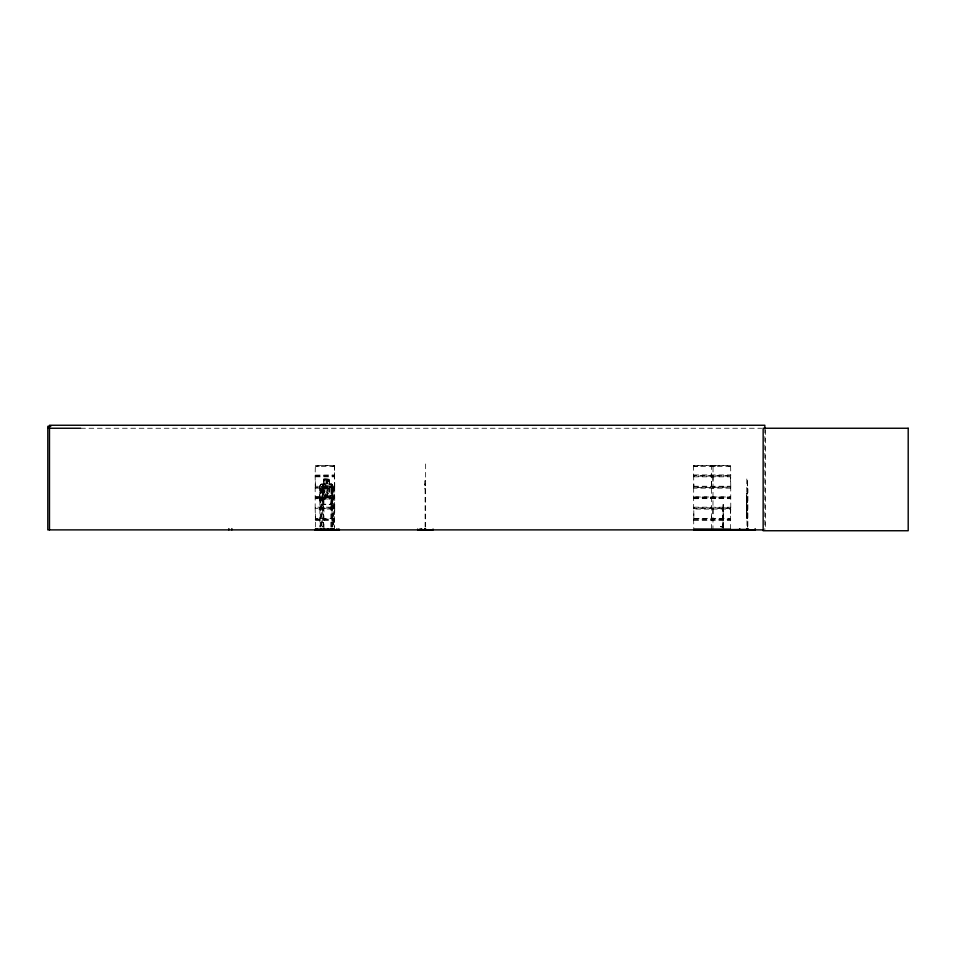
<?xml version="1.0" encoding="UTF-8"?>
<svg xmlns="http://www.w3.org/2000/svg" width="956" height="956" viewBox="0 0 956 956"><rect width="100%" height="100%" fill="white"/><g stroke="black" fill="none" stroke-linecap="round" stroke-linejoin="round"><path stroke-width="0.72" stroke-dasharray="4.78 3.58" d="M315.372 513.79L315.372 529.218M315.372 481.537L315.181 486.951L334.672 486.903M693.817 513.79L693.817 518.606M693.65 465.56L693.626 475.634L730.838 475.885L693.662 476.172L693.805 486.413L693.817 481.537M711.467 529.218L711.467 513.79M711.443 518.487L711.467 481.537M712.961 513.79L713.033 465.847M712.961 481.537L712.961 476.781M722.76 526.708L720.501 526.625M723.071 528.333L723.047 504.386L723.238 526.875M723.286 528.333L723.035 509.787M730.599 513.79L730.79 507.875L693.65 507.827L693.686 487.536L730.814 487.094M730.599 481.537L730.731 476.231M721.194 526.314L722.712 526.923M721.649 526.852L722.115 526.947M746.552 511.221L746.54 511.819L746.791 498.124L746.457 500.466M746.54 500.466L746.54 499.869L746.457 511.221M746.624 518.463L746.481 499.928M722.76 526.601L722.091 526.672M746.481 513.42L746.791 518.463L746.66 498.124M746.528 500L746.624 498.124M723.047 504.445L723.286 506.094L723.262 504.386M315.169 486.998L315.181 507.875L334.731 508.078M712.985 509.082L712.961 529.218M730.778 507.827L730.731 487.536M730.623 488.146L693.817 488.146M730.599 529.218L730.623 509.082L693.805 509.082L693.805 518.487L730.611 518.546M334.755 487.249L334.516 465.441M693.65 487.5L693.805 486.413M721.971 526.314L722.342 526.947M722.103 526.852L721.756 526.864M722.162 527.007L722.652 526.421M334.54 486.305L315.361 486.245L315.133 475.885L315.337 465.441L334.684 465.5L315.396 465.464M315.349 475.108L334.54 474.941L334.66 465.524M334.743 508.234L334.516 529.218M693.65 497.586L730.623 497.622M693.65 465.5L730.683 465.441M331.672 504.206L332.831 499.331L332.831 485.875L331.672 484.19M331.756 504.374L333.07 499.355L331.875 504.374L321.073 504.374L319.674 499.355L321.168 504.374M330.537 504.206L331.863 499.331L331.995 485.827L332.067 526.959M330.645 504.374L331.899 499.355M693.781 518.833L730.731 519.096M315.169 507.923L315.361 518.487L334.54 518.487L334.54 509.082L315.349 508.962M334.708 487.393L334.72 507.923M693.614 487.046L730.826 487.046M315.169 475.682L334.672 475.598M693.662 475.598L693.65 476.184M693.626 507.875L693.817 509.07M334.624 487.596L315.241 487.536M711.443 486.245L711.431 465.859M331.099 495.292L329.366 499.331L323.881 499.331L321.849 495.292L321.849 485.875L323.881 484.19L323.845 478.98M693.65 519.144L693.817 529.218M315.205 519.144L334.648 519.096M730.731 508.473L693.686 508.473M332.079 466.42L333.764 466.42M332.079 498.662L333.764 498.662M710.535 466.42L712.208 466.42M710.535 498.662L712.208 498.662M728.173 466.42L729.858 466.42M728.173 498.662L729.858 498.662M327.681 499.331L329.724 495.292L329.724 485.875L330.645 485.768L328.625 491.659C333.333 498.255 329.462 500.789 327.932 492.734C327.585 499.343 321.861 499.63 327.203 491.623C322.734 485.421 326.39 482.768 327.884 490.488L329.7 485.911L327.681 484.19L327.681 479.147M322.566 499.355L323.761 504.374L322.566 499.355L322.566 485.827L323.785 484.023M323.845 484.19L322.805 485.899L322.805 499.331M316.269 466.42L319.244 466.42M316.269 498.662L319.244 498.662M694.713 466.42L697.689 466.42M712.363 466.42L715.339 466.42M694.713 498.662L697.689 498.662M712.363 498.662L715.339 498.662M319.77 499.355L319.674 485.803L321.108 484.023L326.151 484.023M319.806 485.875L321.204 484.023M321.264 484.19L319.901 485.875L319.901 526.959M315.337 497.682L334.743 497.431L315.337 497.228L315.337 498.1M315.372 497.598L334.552 497.646M334.492 466.432L315.396 466.432M315.372 496.977L334.516 496.977L315.42 496.977M334.492 498.674L315.42 498.662M712.937 466.397L712.937 465.464M693.865 496.977L730.599 496.977L693.841 497L693.841 498.674L730.587 498.638M730.587 466.432L693.817 466.42L693.841 465.464L730.635 465.476L730.778 475.586M712.937 498.638L712.937 497M334.684 498.04L315.229 498.016M80.651 428.252L761.657 428.252M693.805 474.941L730.623 474.941M315.241 476.231L334.672 476.172M315.361 476.829L334.54 476.829L334.54 486.245M693.805 476.829L730.623 476.829L730.778 486.903M746.815 478.98L746.983 526.959M323.881 479.147L329.497 479.147M425.647 480.784L424.787 480.784L424.787 488.91L425.647 488.886M327.824 484.023L331.851 484.023L333.07 485.803L332.951 526.959M424.787 483.975L425.647 483.975M321.168 484.19L331.804 484.19M424.787 484.788L425.647 484.788M424.787 484.847L425.647 484.847M322.566 485.827L323.821 485.911L325.972 490.488C327.645 482.959 332.079 485.158 326.773 491.623C332.413 498.518 327.526 500.597 325.9 492.734C324.18 500.597 319.495 498.506 325.088 491.659L322.507 485.863L322.626 526.959M424.787 485.66L425.647 485.66M693.805 486.245L730.623 486.245M315.372 488.146L334.54 488.146L334.54 507.182L315.361 507.182M319.901 488.886L321.347 488.886L321.347 526.959M322.626 488.886L323.965 488.886M330.943 488.886L333.345 488.886L333.345 526.959M746.983 488.886L747.927 488.886L747.843 529.887M323.881 495.292L329.366 495.292L329.366 485.875L323.881 485.875L323.965 529.887M693.781 498.052L730.635 498.052M321.168 504.206L331.804 504.206M693.805 507.182L730.623 507.242M334.672 508.425L315.181 508.329M723.071 509.787L723.286 515.165M315.217 519.729L334.672 519.729M693.65 519.682L730.754 519.729M315.361 520.387L334.54 520.387L334.54 526.875M693.805 520.387L730.623 520.387M720.501 526.78L722.915 526.672M330.597 484.023L331.995 485.827M330.537 484.19L331.863 485.899M331.72 484.023L332.951 485.875M326.139 499.331L324.407 495.292L324.407 485.875L326.139 484.19L326.032 478.98M722.915 526.517L723.023 515.165M765.421 429.722L765.421 529.887M764.836 428.252L764.836 529.887M747.508 488.886L747.508 529.887M747.389 526.959L747.353 478.98L747.186 504.374M425.647 463.983L425.647 526.935M425.097 488.886L425.121 526.935M332.389 488.886L332.389 526.959M331.266 488.886L331.266 529.887M330.943 526.959L331.099 485.875L329.366 484.19L329.485 478.98M329.605 484.023L329.605 478.98L323.749 478.98L323.749 484.023M327.824 478.98L327.789 484.19M327.681 485.875L327.681 495.292M327.012 479.996L327.012 481.669M326.713 479.996L326.713 481.669M326.259 479.147L326.259 484.19M326.139 485.875L326.139 495.292M323.976 479.147L323.976 484.19M323.582 488.886L323.582 526.959M323.02 488.886L323.02 526.959M321.025 488.886L321.025 526.959M320.224 488.886L320.224 526.959M746.779 509.381L746.755 513.42L746.755 509.381M746.708 498.291L746.672 499.964L746.528 493.081L746.791 498.291M328.792 479.996L324.562 479.996L324.562 481.669L328.792 481.669L328.792 479.996"/><path stroke-width="1.43" d="M739.872 529.851L739.98 529.038M755.24 529.851L755.348 529.038M748.966 529.433L721.266 529.863M327.765 529.779L327.657 529.038M328.207 529.755L328.302 529.038M314.715 529.887L339.44 529.851M50.788 426.328L47.8 426.328L47.8 529.887L763.342 529.887M47.8 428.252L80.591 428.252M315.372 529.218L334.516 529.218M693.817 529.218L730.599 529.218M315.337 529.493L334.552 529.469M693.781 529.493L749.038 529.636M693.805 529.827L755.348 529.779M337.062 529.779L336.978 529.11M338.998 529.779L338.926 529.11M327.753 529.755L327.824 529.038M764.836 428.252L764.836 425.253L49.485 425.253L49.485 529.887M754.929 529.038L754.929 529.887M747.843 528.823L747.915 529.887M747.508 528.823L747.508 529.887M747.305 528.823L747.389 529.887M746.983 528.823L746.983 529.887M739.562 529.038L739.562 529.887M433.068 529.038L433.056 529.887L417.676 529.851L417.688 529.038M425.635 528.823L425.647 529.887M425.097 528.823L425.121 529.887M424.607 528.608L424.607 529.887M421.62 528.608L421.62 529.887M420.114 528.608L420.114 529.887M338.854 529.038L338.854 529.887M336.882 529.038L336.882 529.887M332.855 528.608L332.855 529.887M332.282 528.823L332.282 529.887M331.887 528.823L331.887 529.887M331.35 528.608L331.35 529.887M331.135 528.823L331.135 529.887M330.824 528.823L330.824 529.887M324.466 529.038L324.466 529.887M324.072 528.823L324.072 529.887M323.69 528.823L323.69 529.887M321.467 528.823L321.467 529.887M321.156 528.823L321.156 529.887M317.117 529.038L317.117 529.887M315.408 529.038L315.408 529.887M231.854 528.608L231.854 529.887M228.854 528.608L228.854 529.887M908.2 428.252L763.151 428.252L763.151 530.747L908.2 530.747L908.2 428.252"/></g></svg>
